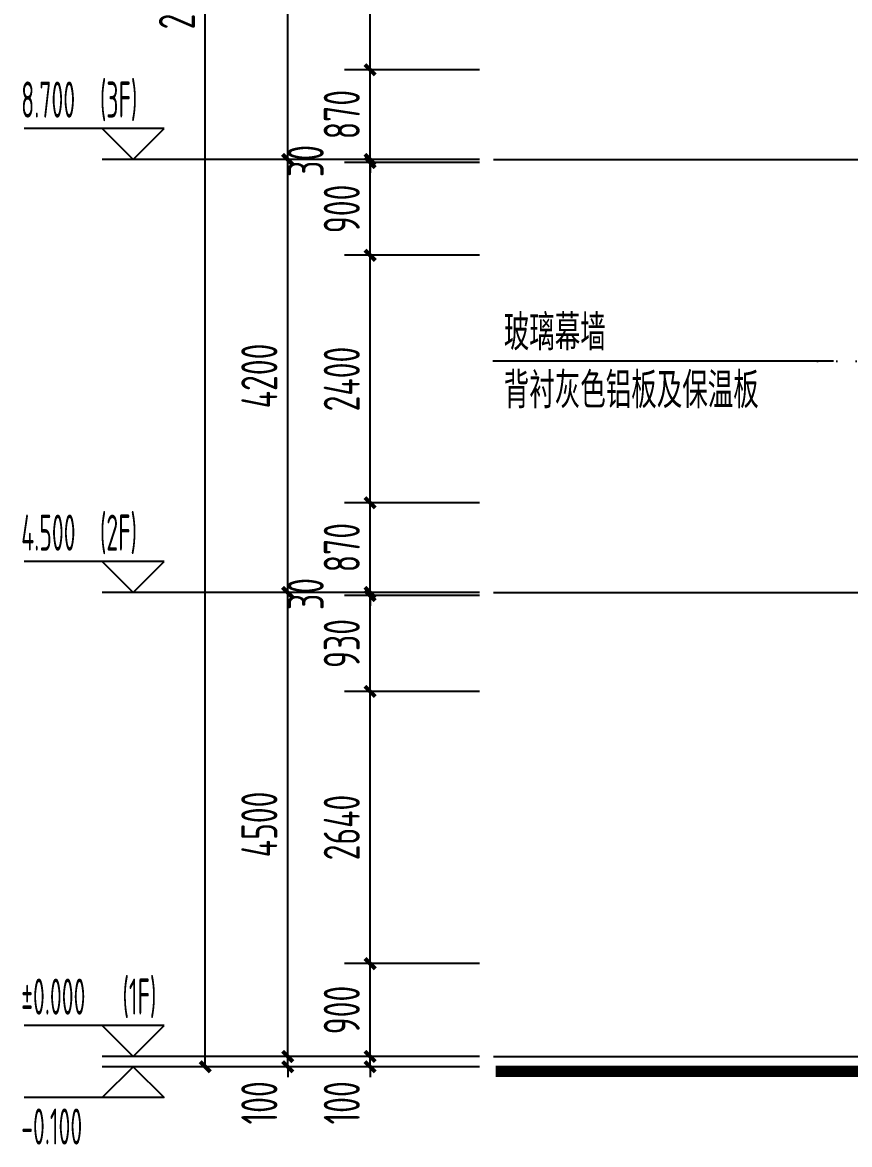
# Model space of a CAD drawing. Extents: x -863035 to 270371, y -8918 to 240488.
# Drawn here: x -863029 to -855002, y 146601 to 157485 of the extents above; entities that cross this region are included whole.
import ezdxf

# ---------------------------------------------------------------- set-up
doc = ezdxf.new("R2010")
doc.units = 0
doc.header["$LTSCALE"] = 1000
doc.header["$MEASUREMENT"] = 0
doc.linetypes.add('109-34 轴网$0$L1$0$$AUDIT_BAD_LTYPE1', pattern=[0])
doc.linetypes.add('DOT2', pattern=[0.125, 0, -0.125])
for name, color, linetype in [('01-标注_尺寸', 124, 'Continuous'), ('01-标注_标高', 200, 'Continuous'), ('01-标注_符号', 200, 'Continuous'), ('01-标注_轴线坐标', 132, 'Continuous'), ('02-TEXT_标注', 130, 'Continuous'), ('E-立面', 255, 'Continuous'), ('E-立面轮廓', 241, 'Continuous')]:
    doc.layers.add(name, color=color, linetype=linetype)
doc.layers.add('04-不打印_辅助线', color=165, linetype='Continuous', plot=False)
doc.styles.add('_TCH_DIM', font='ROS1', dxfattribs={"width": 0.75, "bigfont": 'JD'})
doc.styles.add('_TCH_DIM_T3', font='ROS1', dxfattribs={"width": 0.75, "bigfont": 'JD'})
doc.styles.add('logo-3', font='', dxfattribs={"width": 0.8})
doc.styles.get('logo-3').set_extended_font_data('SimSun')
doc.dimstyles.new('_TCH_ARCH&&100', dxfattribs={"dimtxt": 350, "dimasz": 100, "dimexe": 250, "dimexo": 300, "dimgap": 100, "dimtad": 1, "dimdec": 0, "dimzin": 0, "dimdsep": 46, "dimtxsty": '_TCH_DIM_T3', "dimblk": 'ARCHTICK', "dimcen": 0.09, "dimclrt": 7, "dimazin": 2, "dimtfac": 1, "dimtdec": 0, "dimtix": 1, "dimtmove": 2, "dimatfit": 3, "dimfxl": 0, "dimtolj": 1, "dimtzin": 0, "dimarcsym": 0})
doc.dimstyles.new('副本 ISO-1', dxfattribs={"dimtxt": 2.5, "dimasz": 1.5, "dimexe": 1.25, "dimexo": 0.625, "dimtad": 1, "dimdec": 0, "dimtxsty": 'logo-3', "dimblk": 'ARCHTICK', "dimcen": 2.5, "dimdle": 1, "dimadec": 0, "dimazin": 0, "dimtfac": 1, "dimtdec": 0, "dimtix": 1, "dimtmove": 0, "dimatfit": 3, "dimldrblk": 'AR', "dimfxl": 0, "dimarcsym": 0})

# ---------------------------------------------------------------- blocks, each defined once
blk = doc.blocks.new('_ArchTick')
at = {"color": 0, "linetype": 'ByBlock', "const_width": 0.4}
blk.add_lwpolyline([(-0.5, -0.5), (0.5, 0.5)], dxfattribs=at)
blk = doc.blocks.new('*X7')
at = {"color": 0}
for p, q in [((-1012.3116, 1692.7221), (-1012.3116, 1692.7226)), ((-1012.3115, 1692.7227), (-1012.2838, 1692.7227)), ((-1012.3111, 1692.7217), (-1012.2828, 1692.7217)), ((-1012.3106, 1692.7211), (-1012.3106, 1692.7236)), ((-1012.3105, 1692.7237), (-1012.2848, 1692.7237)), ((-1012.3101, 1692.7207), (-1012.2818, 1692.7207)), ((-1012.3096, 1692.7201), (-1012.3096, 1692.7246)), ((-1012.3095, 1692.7247), (-1012.2858, 1692.7247)), ((-1012.3091, 1692.7197), (-1012.2808, 1692.7197)), ((-1012.3086, 1692.7191), (-1012.3086, 1692.7256)), ((-1012.3085, 1692.7257), (-1012.2868, 1692.7257)), ((-1012.3081, 1692.7187), (-1012.2798, 1692.7187)), ((-1012.3076, 1692.7181), (-1012.3076, 1692.7266)), ((-1012.3075, 1692.7267), (-1012.2878, 1692.7267)), ((-1012.3071, 1692.7177), (-1012.2788, 1692.7177)), ((-1012.3066, 1692.7171), (-1012.3066, 1692.7276)), ((-1012.3065, 1692.7277), (-1012.2888, 1692.7277)), ((-1012.3061, 1692.7167), (-1012.2778, 1692.7167)), ((-1012.3056, 1692.7161), (-1012.3056, 1692.7286)), ((-1012.3055, 1692.7287), (-1012.2898, 1692.7287)), ((-1012.3051, 1692.7157), (-1012.2768, 1692.7157)), ((-1012.3046, 1692.7151), (-1012.3046, 1692.7296)), ((-1012.3045, 1692.7297), (-1012.2908, 1692.7297)), ((-1012.3036, 1692.7141), (-1012.3036, 1692.7306)), ((-1012.3035, 1692.7307), (-1012.2918, 1692.7307)), ((-1012.3026, 1692.7131), (-1012.3026, 1692.7316)), ((-1012.3025, 1692.7317), (-1012.2928, 1692.7317)), ((-1012.3016, 1692.7121), (-1012.3016, 1692.7326)), ((-1012.3015, 1692.7327), (-1012.2938, 1692.7327)), ((-1012.3006, 1692.7111), (-1012.3006, 1692.7336)), ((-1012.3005, 1692.7337), (-1012.2948, 1692.7337)), ((-1012.2996, 1692.7101), (-1012.2996, 1692.7346)), ((-1012.2995, 1692.7347), (-1012.2958, 1692.7347)), ((-1012.2986, 1692.7091), (-1012.2986, 1692.7356)), ((-1012.2985, 1692.7357), (-1012.2968, 1692.7357)), ((-1012.2976, 1692.7081), (-1012.2976, 1692.7364)), ((-1012.2966, 1692.7071), (-1012.2966, 1692.7354)), ((-1012.2956, 1692.7061), (-1012.2956, 1692.7344)), ((-1012.2946, 1692.7051), (-1012.2946, 1692.7334)), ((-1012.2936, 1692.7041), (-1012.2936, 1692.7324)), ((-1012.2926, 1692.7031), (-1012.2926, 1692.7314)), ((-1012.2916, 1692.7021), (-1012.2916, 1692.7304)), ((-1012.2906, 1692.7011), (-1012.2906, 1692.7294)), ((-1012.2896, 1692.7001), (-1012.2896, 1692.7284)), ((-1012.2886, 1692.6991), (-1012.2886, 1692.7274)), ((-1012.2876, 1692.6981), (-1012.2876, 1692.7264)), ((-1012.2866, 1692.6971), (-1012.2866, 1692.7254)), ((-1012.2856, 1692.6961), (-1012.2856, 1692.7244)), ((-1012.2846, 1692.6951), (-1012.2846, 1692.7234)), ((-1012.2836, 1692.6941), (-1012.2836, 1692.7224)), ((-1012.2826, 1692.6931), (-1012.2826, 1692.7214)), ((-1012.2816, 1692.6921), (-1012.2816, 1692.7204)), ((-1012.2806, 1692.6911), (-1012.2806, 1692.7194)), ((-1012.2796, 1692.6901), (-1012.2796, 1692.7184)), ((-1012.2786, 1692.6891), (-1012.2786, 1692.7174)), ((-1012.2776, 1692.6881), (-1012.2776, 1692.7164)), ((-1012.3041, 1692.7147), (-1012.2758, 1692.7147)), ((-1012.3031, 1692.7137), (-1012.2748, 1692.7137)), ((-1012.3021, 1692.7127), (-1012.2738, 1692.7127)), ((-1012.3011, 1692.7117), (-1012.2728, 1692.7117)), ((-1012.3001, 1692.7107), (-1012.2718, 1692.7107)), ((-1012.2991, 1692.7097), (-1012.2708, 1692.7097)), ((-1012.2981, 1692.7087), (-1012.2698, 1692.7087)), ((-1012.2971, 1692.7077), (-1012.2688, 1692.7077)), ((-1012.2961, 1692.7067), (-1012.2678, 1692.7067)), ((-1012.2951, 1692.7057), (-1012.2668, 1692.7057)), ((-1012.2941, 1692.7047), (-1012.2658, 1692.7047)), ((-1012.2931, 1692.7037), (-1012.2648, 1692.7037)), ((-1012.2921, 1692.7027), (-1012.2638, 1692.7027)), ((-1012.2911, 1692.7017), (-1012.2628, 1692.7017)), ((-1012.2901, 1692.7007), (-1012.2618, 1692.7007)), ((-1012.2891, 1692.6997), (-1012.2608, 1692.6997)), ((-1012.2881, 1692.6987), (-1012.2598, 1692.6987)), ((-1012.2871, 1692.6977), (-1012.2588, 1692.6977)), ((-1012.2861, 1692.6967), (-1012.2578, 1692.6967)), ((-1012.2851, 1692.6957), (-1012.2568, 1692.6957)), ((-1012.2841, 1692.6947), (-1012.2558, 1692.6947)), ((-1012.2831, 1692.6937), (-1012.2548, 1692.6937)), ((-1012.2821, 1692.6927), (-1012.2538, 1692.6927)), ((-1012.2811, 1692.6917), (-1012.2528, 1692.6917)), ((-1012.2806, 1692.6487), (-1012.2523, 1692.6487)), ((-1012.2806, 1692.6204), (-1012.2806, 1692.6487)), ((-1012.2801, 1692.6907), (-1012.2518, 1692.6907)), ((-1012.2796, 1692.6497), (-1012.2513, 1692.6497)), ((-1012.2796, 1692.6214), (-1012.2796, 1692.6497)), ((-1012.2791, 1692.6897), (-1012.2508, 1692.6897)), ((-1012.2786, 1692.6507), (-1012.2503, 1692.6507)), ((-1012.2786, 1692.6224), (-1012.2786, 1692.6507)), ((-1012.2781, 1692.6887), (-1012.2498, 1692.6887)), ((-1012.2776, 1692.6517), (-1012.2493, 1692.6517)), ((-1012.2776, 1692.6234), (-1012.2776, 1692.6517)), ((-1012.2771, 1692.6877), (-1012.2488, 1692.6877)), ((-1012.2766, 1692.6871), (-1012.2766, 1692.7154)), ((-1012.2766, 1692.6527), (-1012.2483, 1692.6527)), ((-1012.2766, 1692.6244), (-1012.2766, 1692.6527)), ((-1012.2761, 1692.6867), (-1012.2478, 1692.6867)), ((-1012.2756, 1692.6861), (-1012.2756, 1692.7144)), ((-1012.2756, 1692.6537), (-1012.2473, 1692.6537)), ((-1012.2756, 1692.6254), (-1012.2756, 1692.6537)), ((-1012.2751, 1692.6857), (-1012.2468, 1692.6857)), ((-1012.2746, 1692.6851), (-1012.2746, 1692.7134)), ((-1012.2746, 1692.6547), (-1012.2463, 1692.6547)), ((-1012.2746, 1692.6264), (-1012.2746, 1692.6547)), ((-1012.2741, 1692.6847), (-1012.2458, 1692.6847)), ((-1012.2736, 1692.6841), (-1012.2736, 1692.7124)), ((-1012.2736, 1692.6557), (-1012.2453, 1692.6557)), ((-1012.2736, 1692.6274), (-1012.2736, 1692.6557)), ((-1012.2731, 1692.6837), (-1012.2448, 1692.6837)), ((-1012.2726, 1692.6831), (-1012.2726, 1692.7114)), ((-1012.2726, 1692.6567), (-1012.2443, 1692.6567)), ((-1012.2726, 1692.6284), (-1012.2726, 1692.6567)), ((-1012.2721, 1692.6827), (-1012.2438, 1692.6827)), ((-1012.2716, 1692.6821), (-1012.2716, 1692.7104)), ((-1012.2716, 1692.6577), (-1012.2433, 1692.6577)), ((-1012.2716, 1692.6294), (-1012.2716, 1692.6577)), ((-1012.2711, 1692.6817), (-1012.2428, 1692.6817)), ((-1012.2706, 1692.6811), (-1012.2706, 1692.7094)), ((-1012.2706, 1692.6587), (-1012.2423, 1692.6587)), ((-1012.2706, 1692.6304), (-1012.2706, 1692.6587)), ((-1012.2701, 1692.6807), (-1012.2418, 1692.6807)), ((-1012.2696, 1692.6801), (-1012.2696, 1692.7084)), ((-1012.2696, 1692.6597), (-1012.2413, 1692.6597)), ((-1012.2696, 1692.6314), (-1012.2696, 1692.6597)), ((-1012.2691, 1692.6797), (-1012.2408, 1692.6797)), ((-1012.2686, 1692.6791), (-1012.2686, 1692.7074)), ((-1012.2686, 1692.6607), (-1012.2403, 1692.6607)), ((-1012.2686, 1692.6324), (-1012.2686, 1692.6607)), ((-1012.2681, 1692.6787), (-1012.2398, 1692.6787)), ((-1012.2676, 1692.6781), (-1012.2676, 1692.7064)), ((-1012.2676, 1692.6617), (-1012.2393, 1692.6617)), ((-1012.2676, 1692.6334), (-1012.2676, 1692.6617)), ((-1012.2671, 1692.6777), (-1012.2388, 1692.6777)), ((-1012.2666, 1692.6771), (-1012.2666, 1692.7054)), ((-1012.2666, 1692.6627), (-1012.2383, 1692.6627)), ((-1012.2666, 1692.6344), (-1012.2666, 1692.6627)), ((-1012.2661, 1692.6767), (-1012.2378, 1692.6767)), ((-1012.2656, 1692.6761), (-1012.2656, 1692.7044)), ((-1012.2656, 1692.6637), (-1012.2373, 1692.6637)), ((-1012.2656, 1692.6354), (-1012.2656, 1692.6637)), ((-1012.2651, 1692.6757), (-1012.2368, 1692.6757)), ((-1012.2646, 1692.6751), (-1012.2646, 1692.7034)), ((-1012.2646, 1692.6647), (-1012.2363, 1692.6647)), ((-1012.2646, 1692.6364), (-1012.2646, 1692.6647)), ((-1012.2641, 1692.6747), (-1012.2358, 1692.6747)), ((-1012.2636, 1692.6741), (-1012.2636, 1692.7024)), ((-1012.2636, 1692.6657), (-1012.2353, 1692.6657)), ((-1012.2636, 1692.6374), (-1012.2636, 1692.6657)), ((-1012.2631, 1692.6737), (-1012.2348, 1692.6737)), ((-1012.2626, 1692.6731), (-1012.2626, 1692.7014)), ((-1012.2626, 1692.6667), (-1012.2343, 1692.6667)), ((-1012.2626, 1692.6384), (-1012.2626, 1692.6667)), ((-1012.2621, 1692.6727), (-1012.2338, 1692.6727)), ((-1012.2616, 1692.6721), (-1012.2616, 1692.7004)), ((-1012.2616, 1692.6677), (-1012.2333, 1692.6677)), ((-1012.2616, 1692.6394), (-1012.2616, 1692.6677)), ((-1012.2611, 1692.6717), (-1012.2328, 1692.6717)), ((-1012.2606, 1692.6711), (-1012.2606, 1692.6994)), ((-1012.2606, 1692.6687), (-1012.2323, 1692.6687)), ((-1012.2606, 1692.6404), (-1012.2606, 1692.6687)), ((-1012.2601, 1692.6707), (-1012.2318, 1692.6707)), ((-1012.2596, 1692.6701), (-1012.2596, 1692.6984)), ((-1012.2596, 1692.6697), (-1012.2313, 1692.6697)), ((-1012.2596, 1692.6414), (-1012.2596, 1692.6697)), ((-1012.2586, 1692.6424), (-1012.2586, 1692.6974)), ((-1012.2576, 1692.6434), (-1012.2576, 1692.6964)), ((-1012.2566, 1692.6444), (-1012.2566, 1692.6954)), ((-1012.2556, 1692.6454), (-1012.2556, 1692.6944)), ((-1012.2546, 1692.6464), (-1012.2546, 1692.6934)), ((-1012.2536, 1692.6474), (-1012.2536, 1692.6924)), ((-1012.2526, 1692.6484), (-1012.2526, 1692.6914)), ((-1012.2516, 1692.6494), (-1012.2516, 1692.6904)), ((-1012.2506, 1692.6504), (-1012.2506, 1692.6894)), ((-1012.2496, 1692.6514), (-1012.2496, 1692.6884)), ((-1012.2486, 1692.6524), (-1012.2486, 1692.6874)), ((-1012.2476, 1692.6534), (-1012.2476, 1692.6864)), ((-1012.2466, 1692.6544), (-1012.2466, 1692.6854)), ((-1012.2456, 1692.6554), (-1012.2456, 1692.6844)), ((-1012.2446, 1692.6564), (-1012.2446, 1692.6834)), ((-1012.2436, 1692.6574), (-1012.2436, 1692.6824)), ((-1012.2426, 1692.6584), (-1012.2426, 1692.6814)), ((-1012.2416, 1692.6594), (-1012.2416, 1692.6804)), ((-1012.2406, 1692.6604), (-1012.2406, 1692.6794)), ((-1012.2396, 1692.6614), (-1012.2396, 1692.6784)), ((-1012.2386, 1692.6624), (-1012.2386, 1692.6774)), ((-1012.2376, 1692.6634), (-1012.2376, 1692.6764)), ((-1012.2366, 1692.6644), (-1012.2366, 1692.6754)), ((-1012.2356, 1692.6654), (-1012.2356, 1692.6744)), ((-1012.2346, 1692.6664), (-1012.2346, 1692.6734)), ((-1012.2336, 1692.6674), (-1012.2336, 1692.6724)), ((-1012.2326, 1692.6684), (-1012.2326, 1692.6714)), ((-1012.2316, 1692.6694), (-1012.2316, 1692.6704)), ((-1012.3116, 1692.6177), (-1012.2833, 1692.6177)), ((-1012.3116, 1692.6172), (-1012.3116, 1692.6177)), ((-1012.3111, 1692.6167), (-1012.2843, 1692.6167)), ((-1012.3106, 1692.6187), (-1012.2823, 1692.6187)), ((-1012.3106, 1692.6162), (-1012.3106, 1692.6187)), ((-1012.3101, 1692.6157), (-1012.2853, 1692.6157)), ((-1012.3096, 1692.6197), (-1012.2813, 1692.6197)), ((-1012.3096, 1692.6152), (-1012.3096, 1692.6197)), ((-1012.3091, 1692.6147), (-1012.2863, 1692.6147)), ((-1012.3086, 1692.6207), (-1012.2803, 1692.6207)), ((-1012.3086, 1692.6142), (-1012.3086, 1692.6207)), ((-1012.3081, 1692.6137), (-1012.2873, 1692.6137)), ((-1012.3076, 1692.6217), (-1012.2793, 1692.6217)), ((-1012.3076, 1692.6132), (-1012.3076, 1692.6217)), ((-1012.3071, 1692.6127), (-1012.2883, 1692.6127)), ((-1012.3066, 1692.6227), (-1012.2783, 1692.6227)), ((-1012.3066, 1692.6122), (-1012.3066, 1692.6227)), ((-1012.3061, 1692.6117), (-1012.2893, 1692.6117)), ((-1012.3056, 1692.6237), (-1012.2773, 1692.6237)), ((-1012.3056, 1692.6112), (-1012.3056, 1692.6237)), ((-1012.3051, 1692.6107), (-1012.2903, 1692.6107)), ((-1012.3046, 1692.6247), (-1012.2763, 1692.6247)), ((-1012.3046, 1692.6102), (-1012.3046, 1692.6247)), ((-1012.3041, 1692.6097), (-1012.2913, 1692.6097)), ((-1012.3036, 1692.6257), (-1012.2753, 1692.6257)), ((-1012.3036, 1692.6092), (-1012.3036, 1692.6257)), ((-1012.3031, 1692.6087), (-1012.2923, 1692.6087)), ((-1012.3026, 1692.6267), (-1012.2743, 1692.6267)), ((-1012.3026, 1692.6082), (-1012.3026, 1692.6267)), ((-1012.3021, 1692.6077), (-1012.2933, 1692.6077)), ((-1012.3016, 1692.6277), (-1012.2733, 1692.6277)), ((-1012.3016, 1692.6072), (-1012.3016, 1692.6277)), ((-1012.3011, 1692.6067), (-1012.2943, 1692.6067)), ((-1012.3006, 1692.6287), (-1012.2723, 1692.6287)), ((-1012.3006, 1692.6062), (-1012.3006, 1692.6287)), ((-1012.3001, 1692.6057), (-1012.2953, 1692.6057)), ((-1012.2996, 1692.6297), (-1012.2713, 1692.6297)), ((-1012.2996, 1692.6052), (-1012.2996, 1692.6297)), ((-1012.2991, 1692.6047), (-1012.2963, 1692.6047)), ((-1012.2986, 1692.6307), (-1012.2703, 1692.6307)), ((-1012.2986, 1692.6042), (-1012.2986, 1692.6307)), ((-1012.2981, 1692.6037), (-1012.2973, 1692.6037)), ((-1012.2976, 1692.6317), (-1012.2693, 1692.6317)), ((-1012.2976, 1692.6034), (-1012.2976, 1692.6317)), ((-1012.2966, 1692.6327), (-1012.2683, 1692.6327)), ((-1012.2966, 1692.6044), (-1012.2966, 1692.6327)), ((-1012.2956, 1692.6337), (-1012.2673, 1692.6337)), ((-1012.2956, 1692.6054), (-1012.2956, 1692.6337)), ((-1012.2946, 1692.6347), (-1012.2663, 1692.6347)), ((-1012.2946, 1692.6064), (-1012.2946, 1692.6347)), ((-1012.2936, 1692.6357), (-1012.2653, 1692.6357)), ((-1012.2936, 1692.6074), (-1012.2936, 1692.6357)), ((-1012.2926, 1692.6367), (-1012.2643, 1692.6367)), ((-1012.2926, 1692.6084), (-1012.2926, 1692.6367)), ((-1012.2916, 1692.6377), (-1012.2633, 1692.6377)), ((-1012.2916, 1692.6094), (-1012.2916, 1692.6377)), ((-1012.2906, 1692.6387), (-1012.2623, 1692.6387)), ((-1012.2906, 1692.6104), (-1012.2906, 1692.6387)), ((-1012.2896, 1692.6397), (-1012.2613, 1692.6397)), ((-1012.2896, 1692.6114), (-1012.2896, 1692.6397)), ((-1012.2886, 1692.6407), (-1012.2603, 1692.6407)), ((-1012.2886, 1692.6124), (-1012.2886, 1692.6407)), ((-1012.2876, 1692.6417), (-1012.2593, 1692.6417)), ((-1012.2876, 1692.6134), (-1012.2876, 1692.6417)), ((-1012.2866, 1692.6427), (-1012.2583, 1692.6427)), ((-1012.2866, 1692.6144), (-1012.2866, 1692.6427)), ((-1012.2856, 1692.6437), (-1012.2573, 1692.6437)), ((-1012.2856, 1692.6154), (-1012.2856, 1692.6437)), ((-1012.2846, 1692.6447), (-1012.2563, 1692.6447)), ((-1012.2846, 1692.6164), (-1012.2846, 1692.6447)), ((-1012.2836, 1692.6457), (-1012.2553, 1692.6457)), ((-1012.2836, 1692.6174), (-1012.2836, 1692.6457)), ((-1012.2826, 1692.6467), (-1012.2543, 1692.6467)), ((-1012.2826, 1692.6184), (-1012.2826, 1692.6467)), ((-1012.2816, 1692.6477), (-1012.2533, 1692.6477)), ((-1012.2816, 1692.6194), (-1012.2816, 1692.6477))]:
    blk.add_line(p, q, dxfattribs=at)
blk = doc.blocks.new('A-ARROW')
blk.add_lwpolyline([(0.0808, 0.0525), (0.0666, 0.0666), (0, 0), (0.0666, -0.0666), (0.0808, -0.0525), (0.0283, 0)], close=True)
at = {"rotation": 180}
blk.add_blockref('*X7', (-1012.2311, 1692.6699), dxfattribs=at)
blk = doc.blocks.new('AR')
at = {"xscale": -21.59999999986031, "yscale": 21.59999999999127, "zscale": 21.6, "rotation": 359.9999997162888}
blk.add_blockref('A-ARROW', (0, 0), dxfattribs=at)
blk = doc.blocks.new('*D230')
at = {"layer": '01-标注_轴线坐标', "color": 0, "lineweight": -2, "transparency": 16777216}
for p, q in [((-859392, 160356), (-860705, 160356)), ((-860455, 156156), (-860455, 160356)), ((-859392, 156156), (-860705, 156156))]:
    blk.add_line(p, q, dxfattribs=at)
at = {"layer": 'Defpoints', "color": 0, "transparency": 16777216}
for p in [(-860455, 160356), (-859092, 160356), (-859092, 156156)]:
    blk.add_point(p, dxfattribs=at)
at = {"layer": '01-标注_轴线坐标', "color": 0, "lineweight": -2, "transparency": 16777216, "xscale": 100, "yscale": 100, "zscale": 100}
for p, rotation in [((-860455, 160356), 90), ((-860455, 156156), 270)]:
    blk.add_blockref('_ArchTick', p, dxfattribs=dict(at, rotation=rotation))
at = {"layer": '01-标注_轴线坐标', "color": 7, "transparency": 16777216, "insert": (-860730, 158256), "char_height": 350, "attachment_point": 5, "rotation": 90, "style": '_TCH_DIM_T3'}
blk.add_mtext('\\A1;4200', dxfattribs=at)
blk = doc.blocks.new('*D231')
at = {"layer": '01-标注_轴线坐标', "color": 0, "lineweight": -2, "transparency": 16777216}
for p, q in [((-859392, 156156), (-860705, 156156)), ((-860455, 151956), (-860455, 156156)), ((-859392, 151956), (-860705, 151956))]:
    blk.add_line(p, q, dxfattribs=at)
at = {"layer": 'Defpoints', "color": 0, "transparency": 16777216}
for p in [(-860455, 156156), (-859092, 156156), (-859092, 151956)]:
    blk.add_point(p, dxfattribs=at)
at = {"layer": '01-标注_轴线坐标', "color": 0, "lineweight": -2, "transparency": 16777216, "xscale": 100, "yscale": 100, "zscale": 100}
for p, rotation in [((-860455, 156156), 90), ((-860455, 151956), 270)]:
    blk.add_blockref('_ArchTick', p, dxfattribs=dict(at, rotation=rotation))
at = {"layer": '01-标注_轴线坐标', "color": 7, "transparency": 16777216, "insert": (-860730, 154056), "char_height": 350, "attachment_point": 5, "rotation": 90, "style": '_TCH_DIM_T3'}
blk.add_mtext('\\A1;4200', dxfattribs=at)
blk = doc.blocks.new('*D232')
at = {"layer": '01-标注_轴线坐标', "color": 0, "lineweight": -2, "transparency": 16777216}
for p, q in [((-859392, 151956), (-860705, 151956)), ((-860455, 147456), (-860455, 151956)), ((-859392, 147456), (-860705, 147456))]:
    blk.add_line(p, q, dxfattribs=at)
at = {"layer": 'Defpoints', "color": 0, "transparency": 16777216}
for p in [(-860455, 151956), (-859092, 151956), (-859092, 147456)]:
    blk.add_point(p, dxfattribs=at)
at = {"layer": '01-标注_轴线坐标', "color": 0, "lineweight": -2, "transparency": 16777216, "xscale": 100, "yscale": 100, "zscale": 100}
for p, rotation in [((-860455, 151956), 90), ((-860455, 147456), 270)]:
    blk.add_blockref('_ArchTick', p, dxfattribs=dict(at, rotation=rotation))
at = {"layer": '01-标注_轴线坐标', "color": 7, "transparency": 16777216, "insert": (-860730, 149706), "char_height": 350, "attachment_point": 5, "rotation": 90, "style": '_TCH_DIM_T3'}
blk.add_mtext('\\A1;4500', dxfattribs=at)
blk = doc.blocks.new('*D233')
at = {"layer": '01-标注_轴线坐标', "color": 0, "lineweight": -2, "transparency": 16777216}
for p, q in [((-860455, 147456), (-860455, 147556)), ((-859392, 147456), (-860705, 147456)), ((-860455, 147356), (-860455, 147456)), ((-859392, 147356), (-860705, 147356)), ((-860455, 147356), (-860455, 147256))]:
    blk.add_line(p, q, dxfattribs=at)
at = {"layer": 'Defpoints', "color": 0, "transparency": 16777216}
for p in [(-860455, 147456), (-859092, 147456), (-859092, 147356)]:
    blk.add_point(p, dxfattribs=at)
at = {"layer": '01-标注_轴线坐标', "color": 0, "lineweight": -2, "transparency": 16777216, "xscale": 100, "yscale": 100, "zscale": 100}
for p, rotation in [((-860455, 147456), 270), ((-860455, 147356), 90)]:
    blk.add_blockref('_ArchTick', p, dxfattribs=dict(at, rotation=rotation))
at = {"layer": '01-标注_轴线坐标', "color": 7, "transparency": 16777216, "insert": (-860730, 147006), "char_height": 350, "attachment_point": 5, "rotation": 90, "style": '_TCH_DIM_T3'}
blk.add_mtext('\\A1;100', dxfattribs=at)
blk = doc.blocks.new('*D234')
at = {"layer": '01-标注_轴线坐标', "color": 0, "lineweight": -2, "transparency": 16777216}
for p, q in [((-858892, 168256), (-861505, 168256)), ((-861255, 147356), (-861255, 168256)), ((-858892, 147356), (-861505, 147356))]:
    blk.add_line(p, q, dxfattribs=at)
at = {"layer": 'Defpoints', "color": 0, "transparency": 16777216}
for p in [(-861255, 168256), (-858592, 168256), (-858592, 147356)]:
    blk.add_point(p, dxfattribs=at)
at = {"layer": '01-标注_轴线坐标', "color": 0, "lineweight": -2, "transparency": 16777216, "xscale": 100, "yscale": 100, "zscale": 100}
for p, rotation in [((-861255, 168256), 90), ((-861255, 147356), 270)]:
    blk.add_blockref('_ArchTick', p, dxfattribs=dict(at, rotation=rotation))
at = {"layer": '01-标注_轴线坐标', "color": 7, "transparency": 16777216, "insert": (-861530, 157806), "char_height": 350, "attachment_point": 5, "rotation": 90, "style": '_TCH_DIM_T3'}
blk.add_mtext('\\A1;20900', dxfattribs=at)
blk = doc.blocks.new('*D244')
at = {"layer": '01-标注_尺寸', "color": 0, "lineweight": -2, "transparency": 16777216}
for p, q in [((-858592, 159426), (-859905, 159426)), ((-859655, 157026), (-859655, 159426)), ((-858592, 157026), (-859905, 157026))]:
    blk.add_line(p, q, dxfattribs=at)
at = {"layer": 'Defpoints', "color": 0, "transparency": 16777216}
for p in [(-859655, 159426), (-858292, 159426), (-858292, 157026)]:
    blk.add_point(p, dxfattribs=at)
at = {"layer": '01-标注_尺寸', "color": 0, "lineweight": -2, "transparency": 16777216, "xscale": 100, "yscale": 100, "zscale": 100}
for p, rotation in [((-859655, 159426), 90), ((-859655, 157026), 270)]:
    blk.add_blockref('_ArchTick', p, dxfattribs=dict(at, rotation=rotation))
at = {"layer": '01-标注_尺寸', "color": 7, "transparency": 16777216, "insert": (-859930, 158226), "char_height": 350, "attachment_point": 5, "rotation": 90, "style": '_TCH_DIM_T3'}
blk.add_mtext('\\A1;2400', dxfattribs=at)
blk = doc.blocks.new('*D245')
at = {"layer": '01-标注_尺寸', "color": 0, "lineweight": -2, "transparency": 16777216}
for p, q in [((-858592, 157026), (-859905, 157026)), ((-859655, 156156), (-859655, 157026)), ((-858592, 156156), (-859905, 156156))]:
    blk.add_line(p, q, dxfattribs=at)
at = {"layer": 'Defpoints', "color": 0, "transparency": 16777216}
for p in [(-859655, 157026), (-858292, 157026), (-858292, 156156)]:
    blk.add_point(p, dxfattribs=at)
at = {"layer": '01-标注_尺寸', "color": 0, "lineweight": -2, "transparency": 16777216, "xscale": 100, "yscale": 100, "zscale": 100}
for p, rotation in [((-859655, 157026), 90), ((-859655, 156156), 270)]:
    blk.add_blockref('_ArchTick', p, dxfattribs=dict(at, rotation=rotation))
at = {"layer": '01-标注_尺寸', "color": 7, "transparency": 16777216, "insert": (-859930, 156591), "char_height": 350, "attachment_point": 5, "rotation": 90, "style": '_TCH_DIM_T3'}
blk.add_mtext('\\A1;870', dxfattribs=at)
blk = doc.blocks.new('*D246')
at = {"layer": '01-标注_尺寸', "color": 0, "lineweight": -2, "transparency": 16777216}
for p, q in [((-859655, 156156), (-859655, 156256)), ((-858592, 156156), (-859905, 156156)), ((-858592, 156126), (-859905, 156126)), ((-859655, 156126), (-859655, 156156)), ((-859655, 156126), (-859655, 156026))]:
    blk.add_line(p, q, dxfattribs=at)
at = {"layer": 'Defpoints', "color": 0, "transparency": 16777216}
for p in [(-859655, 156156), (-858292, 156156), (-858292, 156126)]:
    blk.add_point(p, dxfattribs=at)
at = {"layer": '01-标注_尺寸', "color": 0, "lineweight": -2, "transparency": 16777216, "xscale": 100, "yscale": 100, "zscale": 100}
for p, rotation in [((-859655, 156156), 270), ((-859655, 156126), 90)]:
    blk.add_blockref('_ArchTick', p, dxfattribs=dict(at, rotation=rotation))
at = {"layer": '01-标注_尺寸', "color": 7, "transparency": 16777216, "insert": (-860280, 156141), "char_height": 350, "attachment_point": 5, "rotation": 90, "style": '_TCH_DIM_T3'}
blk.add_mtext('\\A1;30', dxfattribs=at)
blk = doc.blocks.new('*D247')
at = {"layer": '01-标注_尺寸', "color": 0, "lineweight": -2, "transparency": 16777216}
for p, q in [((-858592, 156126), (-859905, 156126)), ((-859655, 155226), (-859655, 156126)), ((-858592, 155226), (-859905, 155226))]:
    blk.add_line(p, q, dxfattribs=at)
at = {"layer": 'Defpoints', "color": 0, "transparency": 16777216}
for p in [(-859655, 156126), (-858292, 156126), (-858292, 155226)]:
    blk.add_point(p, dxfattribs=at)
at = {"layer": '01-标注_尺寸', "color": 0, "lineweight": -2, "transparency": 16777216, "xscale": 100, "yscale": 100, "zscale": 100}
for p, rotation in [((-859655, 156126), 90), ((-859655, 155226), 270)]:
    blk.add_blockref('_ArchTick', p, dxfattribs=dict(at, rotation=rotation))
at = {"layer": '01-标注_尺寸', "color": 7, "transparency": 16777216, "insert": (-859930, 155676), "char_height": 350, "attachment_point": 5, "rotation": 90, "style": '_TCH_DIM_T3'}
blk.add_mtext('\\A1;900', dxfattribs=at)
blk = doc.blocks.new('*D248')
at = {"layer": '01-标注_尺寸', "color": 0, "lineweight": -2, "transparency": 16777216}
for p, q in [((-858592, 155226), (-859905, 155226)), ((-859655, 152826), (-859655, 155226)), ((-858592, 152826), (-859905, 152826))]:
    blk.add_line(p, q, dxfattribs=at)
at = {"layer": 'Defpoints', "color": 0, "transparency": 16777216}
for p in [(-859655, 155226), (-858292, 155226), (-858292, 152826)]:
    blk.add_point(p, dxfattribs=at)
at = {"layer": '01-标注_尺寸', "color": 0, "lineweight": -2, "transparency": 16777216, "xscale": 100, "yscale": 100, "zscale": 100}
for p, rotation in [((-859655, 155226), 90), ((-859655, 152826), 270)]:
    blk.add_blockref('_ArchTick', p, dxfattribs=dict(at, rotation=rotation))
at = {"layer": '01-标注_尺寸', "color": 7, "transparency": 16777216, "insert": (-859930, 154026), "char_height": 350, "attachment_point": 5, "rotation": 90, "style": '_TCH_DIM_T3'}
blk.add_mtext('\\A1;2400', dxfattribs=at)
blk = doc.blocks.new('*D249')
at = {"layer": '01-标注_尺寸', "color": 0, "lineweight": -2, "transparency": 16777216}
for p, q in [((-858592, 152826), (-859905, 152826)), ((-859655, 151956), (-859655, 152826)), ((-858592, 151956), (-859905, 151956))]:
    blk.add_line(p, q, dxfattribs=at)
at = {"layer": 'Defpoints', "color": 0, "transparency": 16777216}
for p in [(-859655, 152826), (-858292, 152826), (-858292, 151956)]:
    blk.add_point(p, dxfattribs=at)
at = {"layer": '01-标注_尺寸', "color": 0, "lineweight": -2, "transparency": 16777216, "xscale": 100, "yscale": 100, "zscale": 100}
for p, rotation in [((-859655, 152826), 90), ((-859655, 151956), 270)]:
    blk.add_blockref('_ArchTick', p, dxfattribs=dict(at, rotation=rotation))
at = {"layer": '01-标注_尺寸', "color": 7, "transparency": 16777216, "insert": (-859930, 152391), "char_height": 350, "attachment_point": 5, "rotation": 90, "style": '_TCH_DIM_T3'}
blk.add_mtext('\\A1;870', dxfattribs=at)
blk = doc.blocks.new('*D250')
at = {"layer": '01-标注_尺寸', "color": 0, "lineweight": -2, "transparency": 16777216}
for p, q in [((-859655, 151956), (-859655, 152056)), ((-858592, 151956), (-859905, 151956)), ((-859655, 151926), (-859655, 151956)), ((-858592, 151926), (-859905, 151926)), ((-859655, 151926), (-859655, 151826))]:
    blk.add_line(p, q, dxfattribs=at)
at = {"layer": 'Defpoints', "color": 0, "transparency": 16777216}
for p in [(-859655, 151956), (-858292, 151956), (-858292, 151926)]:
    blk.add_point(p, dxfattribs=at)
at = {"layer": '01-标注_尺寸', "color": 0, "lineweight": -2, "transparency": 16777216, "xscale": 100, "yscale": 100, "zscale": 100}
for p, rotation in [((-859655, 151956), 270), ((-859655, 151926), 90)]:
    blk.add_blockref('_ArchTick', p, dxfattribs=dict(at, rotation=rotation))
at = {"layer": '01-标注_尺寸', "color": 7, "transparency": 16777216, "insert": (-860280, 151941), "char_height": 350, "attachment_point": 5, "rotation": 90, "style": '_TCH_DIM_T3'}
blk.add_mtext('\\A1;30', dxfattribs=at)
blk = doc.blocks.new('*D251')
at = {"layer": '01-标注_尺寸', "color": 0, "lineweight": -2, "transparency": 16777216}
for p, q in [((-858592, 151926), (-859905, 151926)), ((-859655, 150996), (-859655, 151926)), ((-858592, 150996), (-859905, 150996))]:
    blk.add_line(p, q, dxfattribs=at)
at = {"layer": 'Defpoints', "color": 0, "transparency": 16777216}
for p in [(-859655, 151926), (-858292, 151926), (-858292, 150996)]:
    blk.add_point(p, dxfattribs=at)
at = {"layer": '01-标注_尺寸', "color": 0, "lineweight": -2, "transparency": 16777216, "xscale": 100, "yscale": 100, "zscale": 100}
for p, rotation in [((-859655, 151926), 90), ((-859655, 150996), 270)]:
    blk.add_blockref('_ArchTick', p, dxfattribs=dict(at, rotation=rotation))
at = {"layer": '01-标注_尺寸', "color": 7, "transparency": 16777216, "insert": (-859930, 151461), "char_height": 350, "attachment_point": 5, "rotation": 90, "style": '_TCH_DIM_T3'}
blk.add_mtext('\\A1;930', dxfattribs=at)
blk = doc.blocks.new('*D252')
at = {"layer": '01-标注_尺寸', "color": 0, "lineweight": -2, "transparency": 16777216}
for p, q in [((-858592, 150996), (-859905, 150996)), ((-859655, 148356), (-859655, 150996)), ((-858592, 148356), (-859905, 148356))]:
    blk.add_line(p, q, dxfattribs=at)
at = {"layer": 'Defpoints', "color": 0, "transparency": 16777216}
for p in [(-859655, 150996), (-858292, 150996), (-858292, 148356)]:
    blk.add_point(p, dxfattribs=at)
at = {"layer": '01-标注_尺寸', "color": 0, "lineweight": -2, "transparency": 16777216, "xscale": 100, "yscale": 100, "zscale": 100}
for p, rotation in [((-859655, 150996), 90), ((-859655, 148356), 270)]:
    blk.add_blockref('_ArchTick', p, dxfattribs=dict(at, rotation=rotation))
at = {"layer": '01-标注_尺寸', "color": 7, "transparency": 16777216, "insert": (-859930, 149676), "char_height": 350, "attachment_point": 5, "rotation": 90, "style": '_TCH_DIM_T3'}
blk.add_mtext('\\A1;2640', dxfattribs=at)
blk = doc.blocks.new('*D253')
at = {"layer": '01-标注_尺寸', "color": 0, "lineweight": -2, "transparency": 16777216}
for p, q in [((-858592, 148356), (-859905, 148356)), ((-859655, 147456), (-859655, 148356)), ((-858592, 147456), (-859905, 147456))]:
    blk.add_line(p, q, dxfattribs=at)
at = {"layer": 'Defpoints', "color": 0, "transparency": 16777216}
for p in [(-859655, 148356), (-858292, 148356), (-858292, 147456)]:
    blk.add_point(p, dxfattribs=at)
at = {"layer": '01-标注_尺寸', "color": 0, "lineweight": -2, "transparency": 16777216, "xscale": 100, "yscale": 100, "zscale": 100}
for p, rotation in [((-859655, 148356), 90), ((-859655, 147456), 270)]:
    blk.add_blockref('_ArchTick', p, dxfattribs=dict(at, rotation=rotation))
at = {"layer": '01-标注_尺寸', "color": 7, "transparency": 16777216, "insert": (-859930, 147906), "char_height": 350, "attachment_point": 5, "rotation": 90, "style": '_TCH_DIM_T3'}
blk.add_mtext('\\A1;900', dxfattribs=at)
blk = doc.blocks.new('*D254')
at = {"layer": '01-标注_尺寸', "color": 0, "lineweight": -2, "transparency": 16777216}
for p, q in [((-859655, 147456), (-859655, 147556)), ((-858592, 147456), (-859905, 147456)), ((-859655, 147356), (-859655, 147456)), ((-858592, 147356), (-859905, 147356)), ((-859655, 147356), (-859655, 147256))]:
    blk.add_line(p, q, dxfattribs=at)
at = {"layer": 'Defpoints', "color": 0, "transparency": 16777216}
for p in [(-859655, 147456), (-858292, 147456), (-858292, 147356)]:
    blk.add_point(p, dxfattribs=at)
at = {"layer": '01-标注_尺寸', "color": 0, "lineweight": -2, "transparency": 16777216, "xscale": 100, "yscale": 100, "zscale": 100}
for p, rotation in [((-859655, 147456), 270), ((-859655, 147356), 90)]:
    blk.add_blockref('_ArchTick', p, dxfattribs=dict(at, rotation=rotation))
at = {"layer": '01-标注_尺寸', "color": 7, "transparency": 16777216, "insert": (-859930, 147006), "char_height": 350, "attachment_point": 5, "rotation": 90, "style": '_TCH_DIM_T3'}
blk.add_mtext('\\A1;100', dxfattribs=at)

msp = doc.modelspace()

# ---------------------------------------------------------------- linework, layer by layer
at = {"layer": '01-标注_标高'}
for p, q in [((-861654.7, 156456.2), (-863011.2, 156456.2)), ((-861954.7, 156156.2), (-862254.7, 156456.2)), ((-861954.7, 156156.2), (-861654.7, 156456.2)), ((-860454.7, 156156.2), (-862254.7, 156156.2)), ((-861654.7, 152256.2), (-863011.2, 152256.2)), ((-861954.7, 151956.2), (-862254.7, 152256.2)), ((-861954.7, 151956.2), (-861654.7, 152256.2)), ((-860454.7, 151956.2), (-862254.7, 151956.2)), ((-861654.7, 147756.2), (-863011.2, 147756.2)), ((-861954.7, 147456.2), (-862254.7, 147756.2)), ((-861954.7, 147456.2), (-861654.7, 147756.2)), ((-860454.7, 147456.2), (-862254.7, 147456.2)), ((-861954.7, 147356.2), (-862254.7, 147056.2)), ((-860454.7, 147356.2), (-862254.7, 147356.2)), ((-861954.7, 147356.2), (-861654.7, 147056.2)), ((-861654.7, 147056.2), (-863011.2, 147056.2))]:
    msp.add_line(p, q, dxfattribs=at)
at = {"layer": '01-标注_符号'}
msp.add_line((-855157.8, 154198.1), (-858462.8, 154198.1), dxfattribs=at)
at = {"layer": '04-不打印_辅助线'}
for points in [[(-858458.3, 156156.2), (-798546, 156156.2)], [(-858458.3, 151956.2), (-798546, 151956.2)], [(-858458.3, 147456.2), (-798546, 147456.2)]]:
    msp.add_lwpolyline(points, dxfattribs=at)
at = {"layer": 'E-立面', "linetype": '109-34 轴网$0$L1$0$$AUDIT_BAD_LTYPE1'}
msp.add_lwpolyline([(-798546, 147356.2), (-858435.4, 147356.2)], dxfattribs=at)
at = {"layer": 'E-立面轮廓', "linetype": '109-34 轴网$0$L1$0$$AUDIT_BAD_LTYPE1', "const_width": 100}
msp.add_lwpolyline([(-798546, 147306.2), (-858435.4, 147306.2)], dxfattribs=at)

# ---------------------------------------------------------------- texts
at = {"layer": '02-TEXT_标注', "style": '_TCH_DIM'}
for s, height, width, p in [('(3F)', 350, 0.5625, (-862277.3, 156561.2)), ('8.700', 350, 0.5625, (-863041.2, 156561.2)), ('玻璃幕墙', 347.29, 0.75, (-858357.8, 154303.1)), ('背衬灰色铝板及保温板', 347.29, 0.75, (-858357.8, 153743.1)), ('4.500', 350, 0.5625, (-863041.2, 152361.2)), ('(2F)', 350, 0.5625, (-862277.3, 152361.2)), ('(1F)', 350, 0.5625, (-862058.4, 147861.2)), ('%%P0.000', 350, 0.5625, (-863041.2, 147861.2)), ('-0.100', 350, 0.5625, (-863041.2, 146601.2))]:
    msp.add_text(s, height=height, dxfattribs=dict(at, width=width)).set_placement(p)

# ---------------------------------------------------------------- dimensions: what is measured, and where the dimension line sits
at = {"layer": '01-标注_尺寸'}
for p1, p2, picture, middle in [((-858291.7, 157026.2), (-858291.7, 159426.2), '*D244', (-859929.7, 158226.2)), ((-858291.7, 156156.2), (-858291.7, 157026.2), '*D245', (-859929.7, 156591.2)), ((-858291.7, 155226.2), (-858291.7, 156126.2), '*D247', (-859929.7, 155676.2)), ((-858291.7, 152826.2), (-858291.7, 155226.2), '*D248', (-859929.7, 154026.2)), ((-858291.7, 151956.2), (-858291.7, 152826.2), '*D249', (-859929.7, 152391.2)), ((-858291.7, 150996.2), (-858291.7, 151926.2), '*D251', (-859929.7, 151461.2)), ((-858291.7, 148356.2), (-858291.7, 150996.2), '*D252', (-859929.7, 149676.2)), ((-858291.7, 147456.2), (-858291.7, 148356.2), '*D253', (-859929.7, 147906.2))]:
    dim = msp.add_aligned_dim(p1=p1, p2=p2, distance=1363, dimstyle='_TCH_ARCH&&100', dxfattribs=at)
    dim.commit()
    dim.dimension.update_dxf_attribs({"geometry": picture, "text_midpoint": middle})
for base, p1, p2, picture, middle in [((-859654.7, 156156.2), (-858291.7, 156126.2), (-858291.7, 156156.2), '*D246', (-860279.7, 156141.2)), ((-859654.7, 151956.2), (-858291.7, 151926.2), (-858291.7, 151956.2), '*D250', (-860279.7, 151941.2)), ((-859654.7, 147456.2), (-858291.7, 147356.2), (-858291.7, 147456.2), '*D254', (-859929.7, 147006.2))]:
    dim = msp.add_linear_dim(base=base, p1=p1, p2=p2, angle=90, dimstyle='_TCH_ARCH&&100', dxfattribs=at)
    dim.commit()
    dim.dimension.update_dxf_attribs({"geometry": picture, "text_midpoint": middle, "dimtype": 161})
at = {"layer": '01-标注_轴线坐标'}
for p1, p2, distance, picture, middle in [((-858591.7, 147356.2), (-858591.7, 168256.2), 2663, '*D234', (-861529.7, 157806.2)), ((-859091.7, 156156.2), (-859091.7, 160356.2), 1363, '*D230', (-860729.7, 158256.2)), ((-859091.7, 151956.2), (-859091.7, 156156.2), 1363, '*D231', (-860729.7, 154056.2)), ((-859091.7, 147456.2), (-859091.7, 151956.2), 1363, '*D232', (-860729.7, 149706.2))]:
    dim = msp.add_aligned_dim(p1=p1, p2=p2, distance=distance, dimstyle='_TCH_ARCH&&100', dxfattribs=at)
    dim.commit()
    dim.dimension.update_dxf_attribs({"geometry": picture, "text_midpoint": middle})
dim = msp.add_linear_dim(base=(-860454.7, 147456.2), p1=(-859091.7, 147356.2), p2=(-859091.7, 147456.2), angle=90, dimstyle='_TCH_ARCH&&100', dxfattribs=at)
dim.commit()
dim.dimension.update_dxf_attribs({"geometry": '*D233', "text_midpoint": (-860729.7, 147006.2), "dimtype": 161})

# ---------------------------------------------------------------- leaders
at = {"layer": '01-标注_符号', "color": 51, "linetype": 'DOT2', "ltscale": 1.5}
msp.add_leader([(-849497, 154198.1), (-855514.2, 154198.1)], dimstyle='副本 ISO-1', override={"dimasz": 75, "dimtad": 0}, dxfattribs=at)

doc.saveas('drawing.dxf')
